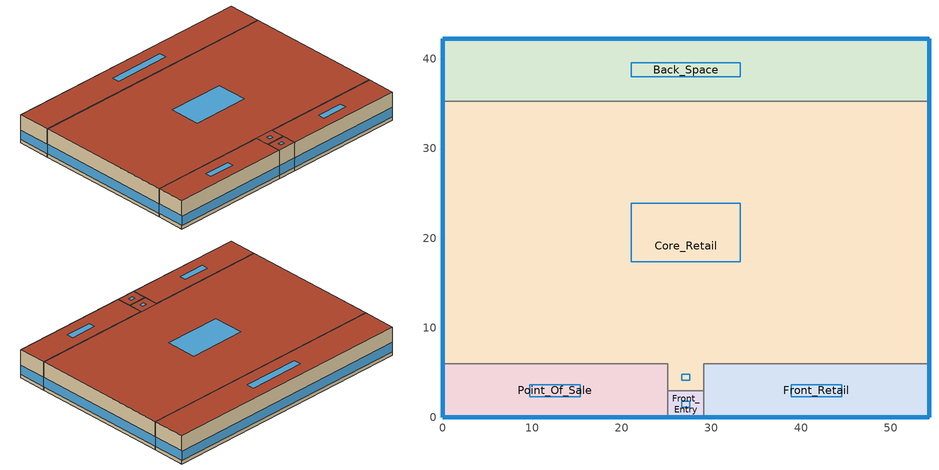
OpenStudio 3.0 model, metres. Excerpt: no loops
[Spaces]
Core_Retail
 floor ground: 54.27,35.27 54.27,6 29.14,6 29.14,3 25.14,3 25.14,6 0,6 0,35.27 z0
 wall outside: 54.27,6 54.27,35.27 / 0,35.27 0,6 z0:6.1
 wall to Back_Space: 54.27,35.27 0,35.27 z0:6.1
 wall to Front_Entry: 25.14,3 29.14,3 z0:6.1
 wall to Point_Of_Sale: 0,6 25.14,6 25.14,3 z0:6.1
 wall to Front_Retail: 29.14,3 29.14,6 54.27,6 z0:6.1
 window: 54.27,6.03 54.27,35.24 / 0,35.24 0,6.03 z0.76:2.8
 roof outside: 29.14,3 29.14,6 25.14,6 25.14,3 z6.1; 54.27,6 54.27,35.27 0,35.27 0,6 z6.1
 skylight: 27.58,4.16 27.58,4.84 26.69,4.84 26.69,4.16 z6.1; 33.2,17.36 33.2,23.91 21.07,23.91 21.07,17.36 z6.1
Back_Space
 floor ground: 54.27,42.27 54.27,35.27 0,35.27 0,42.27 z0
 wall outside: 54.27,35.27 54.27,42.27 0,42.27 0,35.27 z0:6.1
 window: 54.27,35.3 54.27,42.24 / 0,42.24 0,35.3 z0.76:2.81; 54.24,42.27 0.03,42.27 z0.76:2.79
 roof outside: 54.27,35.27 54.27,42.27 0,42.27 0,35.27 z6.1
 skylight: 33.2,37.99 33.2,39.55 21.07,39.55 21.07,37.99 z6.1
Front_Retail
 floor ground: 54.27,6 54.27,0 29.14,0 29.14,6 z0
 wall outside: 29.14,0 54.27,0 54.27,6 z0:6.1
 wall to Front_Entry: 29.14,3 29.14,0 z0:6.1
 window: 54.27,0.03 54.27,5.97 z0.76:2.81; 29.16,0 54.24,0 z0.76:2.8
 roof outside: 54.27,0 54.27,6 29.14,6 29.14,0 z6.1
 skylight: 44.51,2.33 44.51,3.67 38.89,3.67 38.89,2.33 z6.1
Point_Of_Sale
 floor ground: 25.14,6 25.14,0 0,0 0,6 z0
 wall outside: 0,6 0,0 25.14,0 z0:6.1
 wall to Front_Entry: 25.14,0 25.14,3 z0:6.1
 window: 0.03,0 25.11,0 z0.76:2.8; 0,5.97 0,0.03 z0.76:2.81
 roof outside: 25.14,0 25.14,6 0,6 0,0 z6.1
 skylight: 15.38,2.33 15.38,3.67 9.76,3.67 9.76,2.33 z6.1
Front_Entry
 floor ground: 29.14,3 29.14,0 25.14,0 25.14,3 z0
 wall outside: 25.14,0 29.14,0 z0:6.1
 window: 25.16,0 29.11,0 z0.76:2.82
 roof outside: 29.14,0 29.14,3 25.14,3 25.14,0 z6.1
 skylight: 27.58,1.16 27.58,1.84 26.69,1.84 26.69,1.16 z6.1
[Site]
Calgary Intl AP_AB_CAN: Latitude {deg}=51.114; Longitude {deg}=-114.02; Time Zone {hr}=-7; Elevation {m}=1084.1; Terrain=City
[Building]
RetailStandalone-CAN_AB_Calgary.Intl.AP.718770_CWEC2016.epw created: 2020-05-18 23:55:32 +0000: North Axis {deg}=0; Default Construction Set=BTAP-Mass at hdd = 5000.0; Standards Number of Stories=1; Standards Number of Above Ground Stories=1; Standards Building Type=NECB2011_RetailStandalone
[Site:WaterMainsTemperature]
Calculation Method=Correlation; Annual Average Outdoor Air Temperature {C}=5; Maximum Difference In Monthly Average Outdoor Air Temperatures {deltaC}=23.3
[Site:GroundTemperature:BuildingSurface]
19.527, 19.502, 19.536, 19.598, 20.002, 21.64, 22.225, 22.375, 21.449, 20.121, 19.802, 19.633
[SizingPeriod:DesignDay] Barometric Pressure {Pa}=88961; Sky Clearness=0; Rain Indicator=0; Snow Indicator=0; Day of Month=21; Daylight Saving Time Indicator=0; Humidity Indicating Type=Wetbulb; Dry-Bulb Temperature Range Modifier Type=DefaultMultipliers
Name | Maximum Dry-Bulb Temperature {C} | Daily Dry-Bulb Temperature Range {deltaC} | Humidity Indicating Conditions at Maximum Dry-Bulb | Wind Speed {m/s} | Wind Direction {deg} | Month | Day Type | Solar Model Indicator | ASHRAE Taub | ASHRAE Taud
Calgary Intl AP Ann Clg .4% Condns DB=>MWB | 28.5 | 12.1 | 16.1 | 4.5 | 160 | 7 | SummerDesignDay | ASHRAETau | 0.339 | 2.421
Calgary Intl AP Ann Htg 99.6% Condns DB | -28.5 | 0 | -28.5 | 2.9 | 200 | 1 | WinterDesignDay | ASHRAEClearSky
[Material:NoMass] Roughness=Smooth; Thermal Absorptance=0.9; Solar Absorptance=0.7
Name | Thermal Resistance {m2-K/W} | Visible Absorptance
Typical Carpet Pad; Typical Carpet Pad 1 | 0.21648 | 0.8
Typical Insulation 1 | 5.91238 | 0.7
Typical Insulation 2 | 4.49096 | 0.7
Typical Insulation 3 | 6.17282 | 0.7
Typical Carpet Pad 2 | 1.25503 | 0.8
Typical Carpet Pad 3; Typical Carpet Pad 4 | 3.45515 | 0.8
Typical Insulation 4 | 0.454528 | 0.7
Typical Insulation 5 | 0.454545 | 0.7
[Material]
Name | Roughness | Thickness {m} | Conductivity {W/m-K} | Density {kg/m3} | Specific Heat {J/kg-K} | Thermal Absorptance | Solar Absorptance | Visible Absorptance
G05 25mm wood | MediumSmooth | 0.0254 | 0.15 | 608 | 1630 | 0.9 | 0.5 | 0.5
100mm Normalweight concrete floor 1 | MediumSmooth | 0.1016 | 2.31 | 2322 | 832
G01 13mm gypsum board 1 | Smooth | 0.0127 | 0.16 | 800 | 1090 | 0.9 | 0.7 | 0.5
4 in. Normalweight Concrete Floor 1 | MediumRough | 0.1016 | 2.31 | 2322 | 832 | 0.9 | 0.7 | 0.7
1IN Stucco 1 | Smooth | 0.0253 | 0.6918 | 1858 | 837 | 0.9 | 0.7 | 0.92
8IN CONCRETE HW RefBldg 1 | Rough | 0.2032 | 1.311 | 2240 | 836.8 | 0.9 | 0.7 | 0.7
1/2IN Gypsum 1 | Smooth | 0.0127 | 0.16 | 784.9 | 830 | 0.9 | 0.4 | 0.4
Metal Roof Surface 1; F08 Metal surface 1 | Smooth | 0.0008 | 45.28 | 7824 | 500 | 0.9 | 0.7 | 0.7
6 in. Normalweight Concrete Floor 1; 6 in. Normalweight Concrete Floor 2; 6 in. Normalweight Concrete Floor 3 | MediumRough | 0.1524 | 2.31 | 2322 | 832 | 0.9 | 0.7 | 0.7
[Construction]
BTAP-Int-Partition; BTAP-Int-Door: G05 25mm wood
BTAP-Int-Floor: 100mm Normalweight concrete floor 1, Typical Carpet Pad
BTAP-Int-Wall: G01 13mm gypsum board 1, G01 13mm gypsum board 1
BTAP-Int-Ceiling: Typical Carpet Pad, 100mm Normalweight concrete floor 1
BTAP-Int-Window: SimpleGlazing
BTAP-Ext-Floor-Mass:U-0.162: Typical Insulation 1, 4 in. Normalweight Concrete Floor 1, Typical Carpet Pad 1
BTAP-Ext-Wall-Mass:U-0.21: 1IN Stucco 1, 8IN CONCRETE HW RefBldg 1, Typical Insulation 2, 1/2IN Gypsum 1
BTAP-Ext-Roof-Metal:U-0.162: Metal Roof Surface 1, Typical Insulation 3
BTAP-Grnd-Floor-Mass:U-0.757: 6 in. Normalweight Concrete Floor 1, Typical Carpet Pad 2
BTAP-Grnd-Wall-Mass:U-0.284: 6 in. Normalweight Concrete Floor 2, Typical Carpet Pad 3
BTAP-Grnd-Roof-Mass:U-0.284: 6 in. Normalweight Concrete Floor 3, Typical Carpet Pad 4
BTAP-Ext-FixedWindow:U=0.220 SHGC=0.600; BTAP-Ext-GlassDoors:U=0.220 SHGC=0.600; BTAP-Ext-Skylights:U=0.220 SHGC=0.600; BTAP-Ext-DaylightDomes:U=0.220 SHGC=0.600; BTAP-Ext-DaylightDiffuser:U=0.220 SHGC=0.600: SimpleGlazing:U=0.220 SHGC=0.600
BTAP-Ext-Door:U-2.2: F08 Metal surface 1, Typical Insulation 4
BTAP-Ext-OverHeadDoor:U-2.2: Typical Insulation 5
[DefaultConstructionSet]
BTAP-Mass at hdd = 5000.0: Default Exterior Surface Constructions=BTAP-Mass at hdd = 5000.0; Default Interior Surface Constructions=Default Surface Constructions 2; Default Ground Contact Surface Constructions=BTAP-Mass at hdd = 5000.0 1; Default Exterior SubSurface Constructions=BTAP-Mass at hdd = 5000.0; Default Interior SubSurface Constructions=Default Sub Surface Constructions 2; Interior Partition Construction=BTAP-Int-Partition
[DefaultSurfaceConstructions]
Name | Floor Construction | Wall Construction | Roof Ceiling Construction
Default Surface Constructions 2 | BTAP-Int-Floor | BTAP-Int-Wall | BTAP-Int-Ceiling
BTAP-Mass at hdd = 5000.0 | BTAP-Ext-Floor-Mass:U-0.162 | BTAP-Ext-Wall-Mass:U-0.21 | BTAP-Ext-Roof-Metal:U-0.162
BTAP-Mass at hdd = 5000.0 1 | BTAP-Grnd-Floor-Mass:U-0.757 | BTAP-Grnd-Wall-Mass:U-0.284 | BTAP-Grnd-Roof-Mass:U-0.284
[DefaultSubSurfaceConstructions]
Name | Fixed Window Construction | Operable Window Construction | Door Construction | Glass Door Construction | Overhead Door Construction | Skylight Construction | Tubular Daylight Dome Construction | Tubular Daylight Diffuser Construction
Default Sub Surface Constructions 2 | BTAP-Int-Window | BTAP-Int-Window | BTAP-Int-Door
BTAP-Mass at hdd = 5000.0 | BTAP-Ext-FixedWindow:U=0.220 SHGC=0.600 | BTAP-Ext-FixedWindow:U=0.220 SHGC=0.600 | BTAP-Ext-Door:U-2.2 | BTAP-Ext-GlassDoors:U=0.220 SHGC=0.600 | BTAP-Ext-OverHeadDoor:U-2.2 | BTAP-Ext-Skylights:U=0.220 SHGC=0.600 | BTAP-Ext-DaylightDomes:U=0.220 SHGC=0.600 | BTAP-Ext-DaylightDiffuser:U=0.220 SHGC=0.600
[WindowMaterial:SimpleGlazingSystem] U-Factor {W/m2-K}=2.2; Solar Heat Gain Coefficient=0.6; Visible Transmittance=0.21
SimpleGlazing; SimpleGlazing:U=0.220 SHGC=0.600
[Space] Building Story=Building Story 1; Part of Total Floor Area=Yes
Name | Space Type | Thermal Zone
Core_Retail | Space Function Retail - sales | Sp-Core_Retail Sys-3 Flr-1 Sch-C HPlcmt-east ZN
Back_Space | Space Function Storage area | Sp-Back_Space Sys-4 Flr-1 Sch-E HPlcmt-north ZN
Front_Retail | Space Function Retail - sales | Sp-Front_Retail Sys-3 Flr-1 Sch-C HPlcmt-south ZN
Point_Of_Sale | Space Function Retail - sales | Sp-Point_Of_Sale Sys-3 Flr-1 Sch-C HPlcmt-south ZN
Front_Entry | Space Function Lobby - elevator | Sp-Front_Entry Sys-3 Flr-1 Sch-C HPlcmt-south ZN
[BuildingStory]
Building Story 1: Nominal Z Coordinate {m}=0
[SpaceType] Standards Building Type=Space Function
Name | Default Schedule Set | Design Specification Outdoor Air Object | Standards Space Type
Space Function Storage area | Space Function Storage area Schedule Set | Space Function Storage area Ventilation | Storage area
Space Function Retail - sales | Space Function Retail - sales Schedule Set | Space Function Retail - sales Ventilation | Retail - sales
Space Function Lobby - elevator | Space Function Lobby - elevator Schedule Set | Space Function Lobby - elevator Ventilation | Lobby - elevator
[People:Definition] Number of People Calculation Method=People/Area; Fraction Radiant=0.3
Name | People per Space Floor Area {person/m2}
Space Function Lobby - elevator People Definition | 0.0999967
Space Function Retail - sales People Definition | 0.0333681
Space Function Storage area People Definition | 0.0100104
[People] Work Efficiency Schedule=Work Efficiency Schedule; Clothing Insulation Schedule=Clothing Schedule; Air Velocity Schedule=Air Velocity Schedule; Multiplier=1
Name | People Definition | Space or SpaceType
Space Function Lobby - elevator People | Space Function Lobby - elevator People Definition | Space Function Lobby - elevator
Space Function Retail - sales People | Space Function Retail - sales People Definition | Space Function Retail - sales
Space Function Storage area People | Space Function Storage area People Definition | Space Function Storage area
[Lights:Definition] Design Level Calculation Method=Watts/Area; Fraction Radiant=0.5; Fraction Visible=0.2
Name | Watts per Space Floor Area {W/m2}
Space Function Lobby - elevator Lights Definition | 6.89994
Space Function Retail - sales Lights Definition | 18.0998
Space Function Storage area Lights Definition | 6.79994
[Lights] Fraction Replaceable=1
Name | Lights Definition | Space or SpaceType
Space Function Lobby - elevator Lights | Space Function Lobby - elevator Lights Definition | Space Function Lobby - elevator
Space Function Retail - sales Lights | Space Function Retail - sales Lights Definition | Space Function Retail - sales
Space Function Storage area Lights | Space Function Storage area Lights Definition | Space Function Storage area
[ElectricEquipment:Definition] Design Level Calculation Method=Watts/Area; Fraction Radiant=0.5
Name | Watts per Space Floor Area {W/m2}
Space Function Lobby - elevator Elec Equip Definition; Space Function Storage area Elec Equip Definition | 0.999992
Space Function Retail - sales Elec Equip Definition | 2.49998
[ElectricEquipment]
Name | Electric Equipment Definition | Space or SpaceType
Space Function Lobby - elevator Elec Equip | Space Function Lobby - elevator Elec Equip Definition | Space Function Lobby - elevator
Space Function Retail - sales Elec Equip | Space Function Retail - sales Elec Equip Definition | Space Function Retail - sales
Space Function Storage area Elec Equip | Space Function Storage area Elec Equip Definition | Space Function Storage area
[DesignSpecification:OutdoorAir] Outdoor Air Method=Sum; Outdoor Air Flow per Person {m3/s-person}=0; Outdoor Air Flow Rate {m3/s}=0; Outdoor Air Flow Air Changes per Hour {1/hr}=0
Name | Outdoor Air Flow per Floor Area {m3/s-m2}
Space Function Lobby - elevator Ventilation | 0.0041148
Space Function Retail - sales Ventilation | 0.00118364
Space Function Storage area Ventilation | 0.0003556
[DefaultScheduleSet] People Activity Level Schedule=NECB-Activity; Infiltration Schedule=Always On
Name | Number of People Schedule | Lighting Schedule | Electric Equipment Schedule
Space Function Lobby - elevator Schedule Set; Space Function Retail - sales Schedule Set | NECB-C-Occupancy | NECB-C-Lighting | NECB-C-Electric-Equipment
Space Function Storage area Schedule Set | NECB-E-Occupancy | NECB-E-Lighting | NECB-E-Electric-Equipment
[ThermostatSetpoint:DualSetpoint]
Name | Heating Setpoint Temperature Schedule | Cooling Setpoint Temperature Schedule
Space Function Retail - sales Thermostat 4; Space Function Lobby - elevator Thermostat 2; Space Function Retail - sales Thermostat 5; Space Function Retail - sales Thermostat 6 | NECB-C-Thermostat Setpoint-Heating | NECB-C-Thermostat Setpoint-Cooling
Space Function Storage area Thermostat 2 | NECB-E-Thermostat Setpoint-Heating | NECB-E-Thermostat Setpoint-Cooling
[SpaceInfiltration:DesignFlowRate] Schedule=Always On Discrete; Design Flow Rate Calculation Method=Flow/ExteriorArea; Flow per Exterior Surface Area {m3/s-m2}=0.00025; Constant Term Coefficient=0; Temperature Term Coefficient=0; Velocity Term Coefficient=0.224; Velocity Squared Term Coefficient=0
Name | Space or SpaceType
Back_Space Infiltration | Back_Space
Core_Retail Infiltration | Core_Retail
Front_Entry Infiltration | Front_Entry
Front_Retail Infiltration | Front_Retail
Point_Of_Sale Infiltration | Point_Of_Sale
[ThermalZone] Use Ideal Air Loads=No
Name | Thermostat
Sp-Core_Retail Sys-3 Flr-1 Sch-C HPlcmt-east ZN | Space Function Retail - sales Thermostat 4
Sp-Front_Entry Sys-3 Flr-1 Sch-C HPlcmt-south ZN | Space Function Lobby - elevator Thermostat 2
Sp-Front_Retail Sys-3 Flr-1 Sch-C HPlcmt-south ZN | Space Function Retail - sales Thermostat 5
Sp-Point_Of_Sale Sys-3 Flr-1 Sch-C HPlcmt-south ZN | Space Function Retail - sales Thermostat 6
Sp-Back_Space Sys-4 Flr-1 Sch-E HPlcmt-north ZN | Space Function Storage area Thermostat 2
[AvailabilityManager:NightCycle] Applicability Schedule=Always On Discrete; Control Type=CycleOnAny; Thermostat Tolerance {deltaC}=1; Cycling Run Time {s}=3600
Availability Manager Night Cycle 1; Availability Manager Night Cycle 2; Availability Manager Night Cycle 3; Availability Manager Night Cycle 4; Availability Manager Night Cycle 5
[EnergyManagementSystem:Sensor]
OAT: Output Variable or Output Meter Index Key=Environment; Output Variable or Output Meter=Site Outdoor Air Drybulb Temperature
[EnergyManagementSystem:Actuator] Actuated Component Type=Schedule:Year; Actuated Component Control Type=Schedule Value
Name | Actuated Component
Sys3PSZSpCoreRetailSys3Flr1SchCHPlcmteastZNHtgSch0 | NECB-C-Thermostat Setpoint-Heating
Sys3PSZSpCoreRetailSys3Flr1SchCHPlcmteastZNClgSch0 | NECB-C-Thermostat Setpoint-Cooling
[EnergyManagementSystem:Program]
Sys3PSZSpCoreRetailSys3Flr1SchCHPlcmteastZNOptimumStartProg0: IF DaylightSavings==0 && DayOfWeek>1 && Hour==5 && OAT<23.9 && OAT>1.7; SET Sys3PSZSpCoreRetailSys3Flr1SchCHPlcmteastZNClgSch0 = 29.4; SET Sys3PSZSpCoreRetailSys3Flr1SchCHPlcmteastZNHtgSch0 = 15.6; ELSEIF DaylightSavings==0 && DayOfWeek==1 && Hour==7 && OAT<23.9 && OAT>1.7; SET Sys3PSZSpCoreRetailSys3Flr1SchCHPlcmteastZNClgSch0 = 29.4; SET Sys3PSZSpCoreRetailSys3Flr1SchCHPlcmteastZNHtgSch0 = 15.6; ELSEIF DaylightSavings==1 && DayOfWeek>1 && Hour==4 && OAT<23.9 && OAT>1.7; SET Sys3PSZSpCoreRetailSys3Flr1SchCHPlcmteastZNClgSch0 = 29.4; SET Sys3PSZSpCoreRetailSys3Flr1SchCHPlcmteastZNHtgSch0 = 15.6; ELSEIF DaylightSavings==1 && DayOfWeek==1 && Hour==6 && OAT<23.9 && OAT>1.7; SET Sys3PSZSpCoreRetailSys3Flr1SchCHPlcmteastZNClgSch0 = 29.4; SET Sys3PSZSpCoreRetailSys3Flr1SchCHPlcmteastZNHtgSch0 = 15.6; ELSE; SET Sys3PSZSpCoreRetailSys3Flr1SchCHPlcmteastZNClgSch0 = NULL; SET Sys3PSZSpCoreRetailSys3Flr1SchCHPlcmteastZNHtgSch0 = NULL; ENDIF
[EnergyManagementSystem:ProgramCallingManager]
Sys3PSZSpCoreRetailSys3Flr1SchCHPlcmteastZNOptimumStartCallingManager0: BeginTimestepBeforePredictor; Sys3PSZSpCoreRetailSys3Flr1SchCHPlcmteastZNOptimumStartProg0
[Schedule:Constant]
Always On Discrete: Value=1
[Schedule:Ruleset]
Clothing Schedule: Default Day Schedule=Clothing Schedule Default Winter Clothes
Air Velocity Schedule: Default Day Schedule=Air Velocity Schedule Default
Work Efficiency Schedule: Default Day Schedule=Work Efficiency Schedule Default
NECB-C-Occupancy: Default Day Schedule=NECB-C-Occupancy Default
NECB-Activity: Default Day Schedule=NECB-Activity Default; Summer Design Day Schedule=NECB-Activity Summer Design Day; Winter Design Day Schedule=NECB-Activity Winter Design Day
NECB-C-Lighting: Default Day Schedule=NECB-C-Lighting Default
NECB-C-Electric-Equipment: Default Day Schedule=NECB-C-Electric-Equipment Default
Always On: Default Day Schedule=Always On Default
NECB-C-Thermostat Setpoint-Heating: Default Day Schedule=NECB-C-Thermostat Setpoint-Heating Default
NECB-C-Thermostat Setpoint-Cooling: Default Day Schedule=NECB-C-Thermostat Setpoint-Cooling Default
NECB-E-Occupancy: Default Day Schedule=NECB-E-Occupancy Default
NECB-E-Lighting: Default Day Schedule=NECB-E-Lighting Default
NECB-E-Electric-Equipment: Default Day Schedule=NECB-E-Electric-Equipment Default
NECB-E-Thermostat Setpoint-Heating: Default Day Schedule=NECB-E-Thermostat Setpoint-Heating Default
NECB-E-Thermostat Setpoint-Cooling: Default Day Schedule=NECB-E-Thermostat Setpoint-Cooling Default
[Schedule:Day]
Clothing Schedule Default Winter Clothes; Always On Default: 24, 0, 1
Clothing Schedule Summer Clothes: 24, 0, 0.5
Air Velocity Schedule Default: 24, 0, 0.2
Work Efficiency Schedule Default; NECB-E-Occupancy Sun|Hol Day: 24, 0, 0
NECB-C-Occupancy Default; NECB-C-Occupancy Default|Wkdy Day: 8, 0, 0, 9, 0, 0.1, 10, 0, 0.2, 12, 0, 0.5, 16, 0, 0.7, 17, 0, 0.8, 18, 0, 0.7, 19, 0, 0.5, 21, 0, 0.3, 24, 0, 0
NECB-C-Occupancy Sat Day: 8, 0, 0, 9, 0, 0.1, 10, 0, 0.2, 11, 0, 0.5, 12, 0, 0.6, 13, 0, 0.8, 16, 0, 0.9, 17, 0, 0.8, 18, 0, 0.7, 19, 0, 0.5, 21, 0, 0.2, 24, 0, 0
NECB-C-Occupancy Sun|Hol Day: 10, 0, 0, 11, 0, 0.1, 13, 0, 0.2, 18, 0, 0.4, 19, 0, 0.2, 24, 0, 0
NECB-Activity Default; NECB-Activity Winter Design Day; NECB-Activity Summer Design Day: 24, 0, 130
NECB-C-Lighting Default; NECB-C-Lighting Default|Wkdy Day; NECB-C-Lighting Sat Day; NECB-C-Electric-Equipment Default; NECB-C-Electric-Equipment Default|Wkdy Day; NECB-C-Electric-Equipment Sat Day: 8, 0, 0.05, 9, 0, 0.5, 19, 0, 0.9, 20, 0, 0.6, 21, 0, 0.5, 24, 0, 0.05
NECB-C-Lighting Sun|Hol Day; NECB-C-Electric-Equipment Sun|Hol Day: 10, 0, 0.05, 11, 0, 0.5, 18, 0, 0.9, 19, 0, 0.6, 24, 0, 0.05
NECB-C-Thermostat Setpoint-Heating Default; NECB-C-Thermostat Setpoint-Heating Default|Wkdy Day; NECB-C-Thermostat Setpoint-Heating Sat Day: 7, 0, 18, 8, 0, 20, 21, 0, 22, 24, 0, 18
NECB-C-Thermostat Setpoint-Heating Sun|Hol Day: 9, 0, 18, 10, 0, 20, 19, 0, 22, 24, 0, 18
NECB-C-Thermostat Setpoint-Cooling Default; NECB-C-Thermostat Setpoint-Cooling Default|Wkdy Day; NECB-C-Thermostat Setpoint-Cooling Sat Day: 7, 0, 35, 21, 0, 24, 24, 0, 35
NECB-C-Thermostat Setpoint-Cooling Sun|Hol Day: 9, 0, 35, 19, 0, 24, 24, 0, 35
NECB-E-Occupancy Default; NECB-E-Occupancy Default|Wkdy Day: 8, 0, 0, 9, 0, 0.2, 10, 0, 0.7, 14, 0, 0.9, 15, 0, 0.5, 16, 0, 0.9, 18, 0, 0.8, 19, 0, 0.2, 24, 0, 0
NECB-E-Occupancy Sat Day: 9, 0, 0, 13, 0, 0.2, 17, 0, 0.1, 24, 0, 0
NECB-E-Lighting Default; NECB-E-Lighting Default|Wkdy Day; NECB-E-Electric-Equipment Default; NECB-E-Electric-Equipment Default|Wkdy Day: 8, 0, 0.05, 9, 0, 0.4, 10, 0, 0.7, 18, 0, 0.9, 19, 0, 0.4, 24, 0, 0.05
NECB-E-Lighting Sat Day; NECB-E-Electric-Equipment Sat Day: 9, 0, 0.05, 10, 0, 0.5, 15, 0, 0.9, 16, 0, 0.7, 17, 0, 0.5, 24, 0, 0.05
NECB-E-Lighting Sun|Hol Day; NECB-E-Electric-Equipment Sun|Hol Day: 24, 0, 0.05
NECB-E-Thermostat Setpoint-Heating Default; NECB-E-Thermostat Setpoint-Heating Default|Wkdy Day: 7, 0, 18, 8, 0, 20, 19, 0, 22, 24, 0, 18
NECB-E-Thermostat Setpoint-Heating Sat Day: 8, 0, 18, 9, 0, 20, 17, 0, 22, 24, 0, 18
NECB-E-Thermostat Setpoint-Heating Sun|Hol Day: 24, 0, 18
NECB-E-Thermostat Setpoint-Cooling Default; NECB-E-Thermostat Setpoint-Cooling Default|Wkdy Day: 7, 0, 35, 19, 0, 24, 24, 0, 35
NECB-E-Thermostat Setpoint-Cooling Sat Day: 8, 0, 35, 17, 0, 24, 24, 0, 35
NECB-E-Thermostat Setpoint-Cooling Sun|Hol Day: 24, 0, 35
[Schedule:Rule] Date Specification Type=DateRange; Start Day=1
Name | Schedule Ruleset | Rule Order | Day Schedule | Start Month | End Month | End Day | Apply Monday | Apply Tuesday | Apply Wednesday | Apply Thursday | Apply Friday | Apply Saturday | Apply Sunday
Schedule Rule 1 | Clothing Schedule | 0 | Clothing Schedule Summer Clothes | 5 | 9 | 30
Schedule Rule 2 | NECB-C-Occupancy | 2 | NECB-C-Occupancy Default|Wkdy Day | 1 | 12 | 31 | Yes | Yes | Yes | Yes | Yes
Schedule Rule 3 | NECB-C-Occupancy | 1 | NECB-C-Occupancy Sat Day | 1 | 12 | 31 |  |  |  |  |  | Yes
Schedule Rule 4 | NECB-C-Occupancy | 0 | NECB-C-Occupancy Sun|Hol Day | 1 | 12 | 31 |  |  |  |  |  |  | Yes
Schedule Rule 5 | NECB-C-Lighting | 2 | NECB-C-Lighting Default|Wkdy Day | 1 | 12 | 31 | Yes | Yes | Yes | Yes | Yes
Schedule Rule 6 | NECB-C-Lighting | 1 | NECB-C-Lighting Sat Day | 1 | 12 | 31 |  |  |  |  |  | Yes
Schedule Rule 7 | NECB-C-Lighting | 0 | NECB-C-Lighting Sun|Hol Day | 1 | 12 | 31 |  |  |  |  |  |  | Yes
Schedule Rule 8 | NECB-C-Electric-Equipment | 2 | NECB-C-Electric-Equipment Default|Wkdy Day | 1 | 12 | 31 | Yes | Yes | Yes | Yes | Yes
Schedule Rule 9 | NECB-C-Electric-Equipment | 1 | NECB-C-Electric-Equipment Sat Day | 1 | 12 | 31 |  |  |  |  |  | Yes
Schedule Rule 10 | NECB-C-Electric-Equipment | 0 | NECB-C-Electric-Equipment Sun|Hol Day | 1 | 12 | 31 |  |  |  |  |  |  | Yes
Schedule Rule 11 | NECB-C-Thermostat Setpoint-Heating | 2 | NECB-C-Thermostat Setpoint-Heating Default|Wkdy Day | 1 | 12 | 31 | Yes | Yes | Yes | Yes | Yes
Schedule Rule 12 | NECB-C-Thermostat Setpoint-Heating | 1 | NECB-C-Thermostat Setpoint-Heating Sat Day | 1 | 12 | 31 |  |  |  |  |  | Yes
Schedule Rule 13 | NECB-C-Thermostat Setpoint-Heating | 0 | NECB-C-Thermostat Setpoint-Heating Sun|Hol Day | 1 | 12 | 31 |  |  |  |  |  |  | Yes
Schedule Rule 14 | NECB-C-Thermostat Setpoint-Cooling | 2 | NECB-C-Thermostat Setpoint-Cooling Default|Wkdy Day | 1 | 12 | 31 | Yes | Yes | Yes | Yes | Yes
Schedule Rule 15 | NECB-C-Thermostat Setpoint-Cooling | 1 | NECB-C-Thermostat Setpoint-Cooling Sat Day | 1 | 12 | 31 |  |  |  |  |  | Yes
Schedule Rule 16 | NECB-C-Thermostat Setpoint-Cooling | 0 | NECB-C-Thermostat Setpoint-Cooling Sun|Hol Day | 1 | 12 | 31 |  |  |  |  |  |  | Yes
Schedule Rule 17 | NECB-E-Occupancy | 2 | NECB-E-Occupancy Default|Wkdy Day | 1 | 12 | 31 | Yes | Yes | Yes | Yes | Yes
Schedule Rule 18 | NECB-E-Occupancy | 1 | NECB-E-Occupancy Sat Day | 1 | 12 | 31 |  |  |  |  |  | Yes
Schedule Rule 19 | NECB-E-Occupancy | 0 | NECB-E-Occupancy Sun|Hol Day | 1 | 12 | 31 |  |  |  |  |  |  | Yes
Schedule Rule 20 | NECB-E-Lighting | 2 | NECB-E-Lighting Default|Wkdy Day | 1 | 12 | 31 | Yes | Yes | Yes | Yes | Yes
Schedule Rule 21 | NECB-E-Lighting | 1 | NECB-E-Lighting Sat Day | 1 | 12 | 31 |  |  |  |  |  | Yes
Schedule Rule 22 | NECB-E-Lighting | 0 | NECB-E-Lighting Sun|Hol Day | 1 | 12 | 31 |  |  |  |  |  |  | Yes
Schedule Rule 23 | NECB-E-Electric-Equipment | 2 | NECB-E-Electric-Equipment Default|Wkdy Day | 1 | 12 | 31 | Yes | Yes | Yes | Yes | Yes
Schedule Rule 24 | NECB-E-Electric-Equipment | 1 | NECB-E-Electric-Equipment Sat Day | 1 | 12 | 31 |  |  |  |  |  | Yes
Schedule Rule 25 | NECB-E-Electric-Equipment | 0 | NECB-E-Electric-Equipment Sun|Hol Day | 1 | 12 | 31 |  |  |  |  |  |  | Yes
Schedule Rule 26 | NECB-E-Thermostat Setpoint-Heating | 2 | NECB-E-Thermostat Setpoint-Heating Default|Wkdy Day | 1 | 12 | 31 | Yes | Yes | Yes | Yes | Yes
Schedule Rule 27 | NECB-E-Thermostat Setpoint-Heating | 1 | NECB-E-Thermostat Setpoint-Heating Sat Day | 1 | 12 | 31 |  |  |  |  |  | Yes
Schedule Rule 28 | NECB-E-Thermostat Setpoint-Heating | 0 | NECB-E-Thermostat Setpoint-Heating Sun|Hol Day | 1 | 12 | 31 |  |  |  |  |  |  | Yes
Schedule Rule 29 | NECB-E-Thermostat Setpoint-Cooling | 2 | NECB-E-Thermostat Setpoint-Cooling Default|Wkdy Day | 1 | 12 | 31 | Yes | Yes | Yes | Yes | Yes
Schedule Rule 30 | NECB-E-Thermostat Setpoint-Cooling | 1 | NECB-E-Thermostat Setpoint-Cooling Sat Day | 1 | 12 | 31 |  |  |  |  |  | Yes
Schedule Rule 31 | NECB-E-Thermostat Setpoint-Cooling | 0 | NECB-E-Thermostat Setpoint-Cooling Sun|Hol Day | 1 | 12 | 31 |  |  |  |  |  |  | Yes
